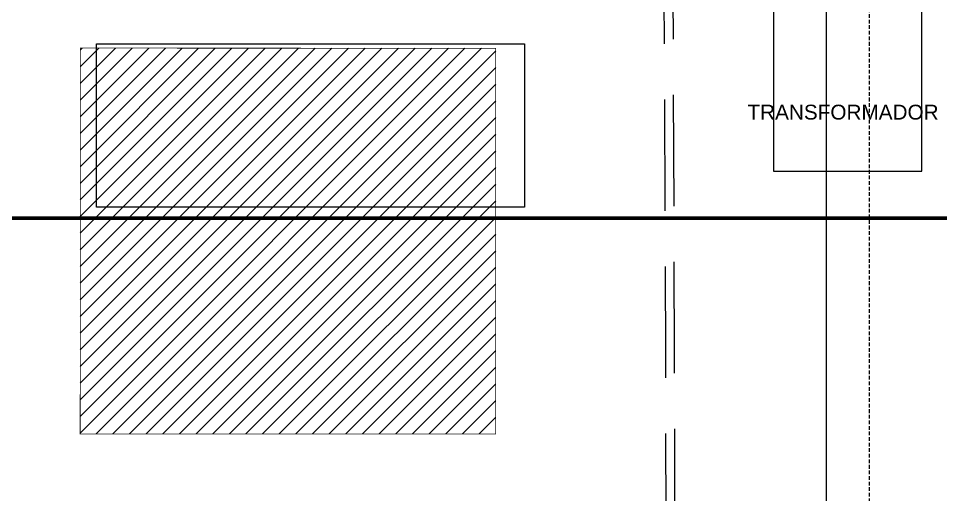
# Model space of a CAD drawing. Header units: millimetres. Extents: x 553474 to 556484, y 6145926 to 6146600.
# Drawn here: x 554045.6 to 554107.7, y 6146129.7 to 6146161.7 of the extents above; entities that cross this region are included whole.
import ezdxf

# ---------------------------------------------------------------- set-up
doc = ezdxf.new("R2010")
doc.units = ezdxf.units.MM
doc.linetypes.add('HIDDEN', pattern=[0.375, 0.25, -0.125])
for name, color, linetype in [('1', 1, 'Continuous'), ('ARG_Codigo', 7, 'Continuous'), ('ARQ_TRAZOS', 11, 'HIDDEN'), ('cerco de obra', 2, 'BATTING'), ('excavaciones', 1, 'Continuous'), ('Hatch', 8, 'Continuous'), ('INST PLUVIAL', 52, 'Continuous')]:
    doc.layers.add(name, color=color, linetype=linetype)
doc.layers.add('8', color=8, linetype='Continuous', lineweight=0)
doc.styles.get("Standard").update_dxf_attribs({"font": 'arial.ttf'})
doc.linetypes.add('BATTING', pattern='A,0.0001,-0.1,[134,ltypeshp.shx,S=0.1,R=0,X=-0.1,Y=0],-0.2,[134,ltypeshp.shx,S=0.1,R=180,X=0.1,Y=0],-0.1', length=0.4001)
doc.linetypes.add('ZIGZAG', pattern='A,0.00254,-5.08,[131,ltypeshp.shx,S=5.08,R=0,X=-5.08,Y=0],-10.16,[131,ltypeshp.shx,S=5.08,R=180,X=5.08,Y=0],-5.08', length=20.32254)

msp = doc.modelspace()

# ---------------------------------------------------------------- hatches: boundary and pattern name
at = {"layer": 'Hatch', "linetype": 'Continuous', "lineweight": 5}
h = msp.add_hatch(dxfattribs=at)
h.set_pattern_fill('ANSI31', color=256, scale=0.25)
h.paths.add_polyline_path([(554077.725, 6146159.716), (554049.735, 6146159.733), (554049.719, 6146133.733), (554077.719, 6146133.733)])

# ---------------------------------------------------------------- linework, layer by layer
at = {"layer": '1', "linetype": 'HIDDEN', "lineweight": 18, "ltscale": 30, "flags": 128}
for points in [[(554074.996, 6146263.298), (554076.12, 6146260.895), (554088.719, 6146248.267), (554088.883, 6146229.018), (554088.943, 6146199.016), (554089.043, 6146169.013), (554089.161, 6146139.01), (554089.219, 6146107.76), (554089.318, 6146077.762), (554089.473, 6146047.763), (554089.473, 6146029.598), (554111.933, 6146029.598), (554141.933, 6146029.701), (554201.927, 6146029.718), (554231.932, 6146029.718), (554261.927, 6146029.694), (554291.932, 6146029.731), (554324.535, 6146029.731), (554324.535, 6146265.508), (554275.298, 6146265.508), (554275.298, 6146309.532), (554261.927, 6146309.532), (554231.933, 6146309.497), (554201.929, 6146309.609), (554171.928, 6146309.689), (554158.829, 6146309.689), (554158.829, 6146264.982), (554093.983, 6146264.982)], [(554067.123, 6146270.866), (554072.982, 6146264.967), (554075.45, 6146263.743), (554076.674, 6146261.128), (554089.317, 6146248.516), (554089.483, 6146229.021), (554089.543, 6146199.018), (554089.643, 6146169.015), (554089.761, 6146139.012), (554089.819, 6146107.762), (554089.918, 6146077.765), (554090.073, 6146047.765), (554090.073, 6146030.198), (554111.932, 6146030.198), (554141.932, 6146030.301), (554201.927, 6146030.318), (554231.932, 6146030.318), (554261.927, 6146030.294), (554291.932, 6146030.331), (554323.935, 6146030.331), (554323.935, 6146264.908), (554274.698, 6146264.908), (554274.698, 6146308.932), (554261.927, 6146308.932), (554231.932, 6146308.897), (554201.927, 6146309.009), (554171.927, 6146309.089), (554159.429, 6146309.089), (554159.429, 6146264.382), (554094.014, 6146264.382)]]:
    msp.add_lwpolyline(points, dxfattribs=at)
at = {"layer": '1', "linetype": 'Continuous', "const_width": 0.05, "flags": 128}
msp.add_lwpolyline([(554077.725, 6146159.716), (554077.719, 6146133.733), (554049.719, 6146133.733), (554049.735, 6146159.733), (554077.725, 6146159.716)], dxfattribs=at)
at = {"layer": '8', "lineweight": 0}
msp.add_line((554100, 6146600), (554100, 6145926.088), dxfattribs=at)
at = {"layer": 'ARQ_TRAZOS', "linetype": 'HIDDEN'}
msp.add_line((554102.903, 6146238.144), (554102.903, 6146037.858), dxfattribs=at)
at = {"layer": 'cerco de obra', "linetype": 'ZIGZAG', "ltscale": 0.02, "flags": 128}
msp.add_lwpolyline([(554096.442, 6146151.441), (554106.442, 6146151.441), (554106.442, 6146166.441), (554096.442, 6146166.441), (554096.442, 6146151.441)], dxfattribs=at)
at = {"layer": 'excavaciones', "flags": 128}
msp.add_lwpolyline([(554050.826, 6146160.026), (554079.667, 6146160.026), (554079.667, 6146149.024), (554050.826, 6146149.024)], close=True, dxfattribs=at)
at = {"layer": 'INST PLUVIAL', "color": 41, "const_width": 0.25, "elevation": 9.796, "flags": 128}
msp.add_lwpolyline([(554118.651, 6146148.275), (554003.003, 6146148.275)], dxfattribs=at)

# ---------------------------------------------------------------- texts
at = {"layer": 'ARG_Codigo', "color": 3, "insert": (554101.133, 6146155.41), "char_height": 1, "width": 53.15214, "attachment_point": 5, "rotation": 359.99366}
msp.add_mtext('{\\C0;TRANSFORMADOR}', dxfattribs=at)

doc.saveas('drawing.dxf')
